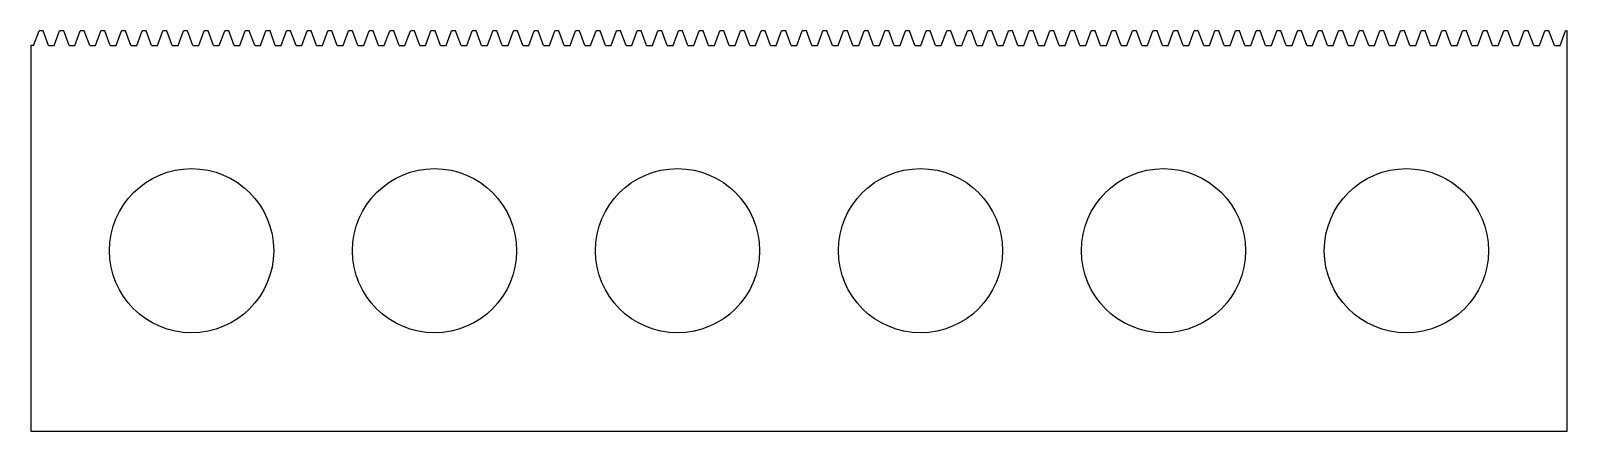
# Model space of a CAD drawing. Header units: millimetres. Extents: x 0 to 234, y 0 to 61.
import ezdxf

# ---------------------------------------------------------------- set-up
doc = ezdxf.new("R2010")
doc.units = ezdxf.units.MM

msp = doc.modelspace()

# ---------------------------------------------------------------- linework, layer by layer
at = {"color": 7, "linetype": 'Continuous', "lineweight": 25}
for p, q in [((0.44, 58.75), (1.26, 61)), ((1.88, 61), (1.26, 61)), ((2.7, 58.75), (1.88, 61)), ((3.59, 58.75), (4.4, 61)), ((5.02, 61), (4.4, 61)), ((5.84, 58.75), (5.02, 61)), ((6.73, 58.75), (7.55, 61)), ((8.16, 61), (7.55, 61)), ((8.98, 58.75), (8.16, 61)), ((9.87, 58.75), (10.69, 61)), ((11.3, 61), (10.69, 61)), ((12.12, 58.75), (11.3, 61)), ((13.01, 58.75), (13.83, 61)), ((14.44, 61), (13.83, 61)), ((15.26, 58.75), (14.44, 61)), ((16.15, 58.75), (16.97, 61)), ((17.59, 61), (16.97, 61)), ((18.41, 58.75), (17.59, 61)), ((19.29, 58.75), (20.11, 61)), ((20.73, 61), (20.11, 61)), ((21.55, 58.75), (20.73, 61)), ((22.44, 58.75), (23.25, 61)), ((23.87, 61), (23.25, 61)), ((24.69, 58.75), (23.87, 61)), ((25.58, 58.75), (26.4, 61)), ((27.01, 61), (26.4, 61)), ((27.83, 58.75), (27.01, 61)), ((28.72, 58.75), (29.54, 61)), ((30.15, 61), (29.54, 61)), ((30.97, 58.75), (30.15, 61)), ((31.86, 58.75), (32.68, 61)), ((33.29, 61), (32.68, 61)), ((34.11, 58.75), (33.29, 61)), ((35, 58.75), (35.82, 61)), ((36.44, 61), (35.82, 61)), ((37.25, 58.75), (36.44, 61)), ((38.14, 58.75), (38.96, 61)), ((39.58, 61), (38.96, 61)), ((40.4, 58.75), (39.58, 61)), ((41.29, 58.75), (42.1, 61)), ((42.72, 61), (42.1, 61)), ((43.54, 58.75), (42.72, 61)), ((44.43, 58.75), (45.25, 61)), ((45.86, 61), (45.25, 61)), ((46.68, 58.75), (45.86, 61)), ((47.57, 58.75), (48.39, 61)), ((49, 61), (48.39, 61)), ((49.82, 58.75), (49, 61)), ((50.71, 58.75), (51.53, 61)), ((52.14, 61), (51.53, 61)), ((52.96, 58.75), (52.14, 61)), ((53.85, 58.75), (54.67, 61)), ((55.29, 61), (54.67, 61)), ((56.1, 58.75), (55.29, 61)), ((56.99, 58.75), (57.81, 61)), ((58.43, 61), (57.81, 61)), ((59.25, 58.75), (58.43, 61)), ((60.13, 58.75), (60.95, 61)), ((61.57, 61), (60.95, 61)), ((62.39, 58.75), (61.57, 61)), ((63.28, 58.75), (64.1, 61)), ((64.71, 61), (64.1, 61)), ((65.53, 58.75), (64.71, 61)), ((66.42, 58.75), (67.24, 61)), ((67.85, 61), (67.24, 61)), ((68.67, 58.75), (67.85, 61)), ((69.56, 58.75), (70.38, 61)), ((70.99, 61), (70.38, 61)), ((71.81, 58.75), (70.99, 61)), ((72.7, 58.75), (73.52, 61)), ((74.13, 61), (73.52, 61)), ((74.95, 58.75), (74.13, 61)), ((75.84, 58.75), (76.66, 61)), ((77.28, 61), (76.66, 61)), ((78.1, 58.75), (77.28, 61)), ((78.98, 58.75), (79.8, 61)), ((80.42, 61), (79.8, 61)), ((81.24, 58.75), (80.42, 61)), ((82.13, 58.75), (82.94, 61)), ((83.56, 61), (82.94, 61)), ((84.38, 58.75), (83.56, 61)), ((85.27, 58.75), (86.09, 61)), ((86.7, 61), (86.09, 61)), ((87.52, 58.75), (86.7, 61)), ((88.41, 58.75), (89.23, 61)), ((89.84, 61), (89.23, 61)), ((90.66, 58.75), (89.84, 61)), ((91.55, 58.75), (92.37, 61)), ((92.98, 61), (92.37, 61)), ((93.8, 58.75), (92.98, 61)), ((94.69, 58.75), (95.51, 61)), ((96.13, 61), (95.51, 61)), ((96.94, 58.75), (96.13, 61)), ((97.83, 58.75), (98.65, 61)), ((99.27, 61), (98.65, 61)), ((100.09, 58.75), (99.27, 61)), ((100.98, 58.75), (101.79, 61)), ((102.41, 61), (101.79, 61)), ((103.23, 58.75), (102.41, 61)), ((104.12, 58.75), (104.94, 61)), ((105.55, 61), (104.94, 61)), ((106.37, 58.75), (105.55, 61)), ((107.26, 58.75), (108.08, 61)), ((108.69, 61), (108.08, 61)), ((109.51, 58.75), (108.69, 61)), ((110.4, 58.75), (111.22, 61)), ((111.83, 61), (111.22, 61)), ((112.65, 58.75), (111.83, 61)), ((113.54, 58.75), (114.36, 61)), ((114.98, 61), (114.36, 61)), ((115.79, 58.75), (114.98, 61)), ((116.68, 58.75), (117.5, 61)), ((118.12, 61), (117.5, 61)), ((118.94, 58.75), (118.12, 61)), ((119.82, 58.75), (120.64, 61)), ((121.26, 61), (120.64, 61)), ((122.08, 58.75), (121.26, 61)), ((122.97, 58.75), (123.79, 61)), ((124.4, 61), (123.79, 61)), ((125.22, 58.75), (124.4, 61)), ((126.11, 58.75), (126.93, 61)), ((127.54, 61), (126.93, 61)), ((128.36, 58.75), (127.54, 61)), ((129.25, 58.75), (130.07, 61)), ((130.68, 61), (130.07, 61)), ((131.5, 58.75), (130.68, 61)), ((132.39, 58.75), (133.21, 61)), ((133.83, 61), (133.21, 61)), ((134.64, 58.75), (133.83, 61)), ((135.53, 58.75), (136.35, 61)), ((136.97, 61), (136.35, 61)), ((137.79, 58.75), (136.97, 61)), ((138.67, 58.75), (139.49, 61)), ((140.11, 61), (139.49, 61)), ((140.93, 58.75), (140.11, 61)), ((141.82, 58.75), (142.64, 61)), ((143.25, 61), (142.64, 61)), ((144.07, 58.75), (143.25, 61)), ((144.96, 58.75), (145.78, 61)), ((146.39, 61), (145.78, 61)), ((147.21, 58.75), (146.39, 61)), ((148.1, 58.75), (148.92, 61)), ((149.53, 61), (148.92, 61)), ((150.35, 58.75), (149.53, 61)), ((151.24, 58.75), (152.06, 61)), ((152.67, 61), (152.06, 61)), ((153.49, 58.75), (152.67, 61)), ((154.38, 58.75), (155.2, 61)), ((155.82, 61), (155.2, 61)), ((156.64, 58.75), (155.82, 61)), ((157.52, 58.75), (158.34, 61)), ((158.96, 61), (158.34, 61)), ((159.78, 58.75), (158.96, 61)), ((160.67, 58.75), (161.48, 61)), ((162.1, 61), (161.48, 61)), ((162.92, 58.75), (162.1, 61)), ((163.81, 58.75), (164.63, 61)), ((165.24, 61), (164.63, 61)), ((166.06, 58.75), (165.24, 61)), ((166.95, 58.75), (167.77, 61)), ((168.38, 61), (167.77, 61)), ((169.2, 58.75), (168.38, 61)), ((170.09, 58.75), (170.91, 61)), ((171.52, 61), (170.91, 61)), ((172.34, 58.75), (171.52, 61)), ((173.23, 58.75), (174.05, 61)), ((174.67, 61), (174.05, 61)), ((175.48, 58.75), (174.67, 61)), ((176.37, 58.75), (177.19, 61)), ((177.81, 61), (177.19, 61)), ((178.63, 58.75), (177.81, 61)), ((179.52, 58.75), (180.33, 61)), ((180.95, 61), (180.33, 61)), ((181.77, 58.75), (180.95, 61)), ((182.66, 58.75), (183.48, 61)), ((184.09, 61), (183.48, 61)), ((184.91, 58.75), (184.09, 61)), ((185.8, 58.75), (186.62, 61)), ((187.23, 61), (186.62, 61)), ((188.05, 58.75), (187.23, 61)), ((188.94, 58.75), (189.76, 61)), ((190.37, 61), (189.76, 61)), ((191.19, 58.75), (190.37, 61)), ((192.08, 58.75), (192.9, 61)), ((193.52, 61), (192.9, 61)), ((194.33, 58.75), (193.52, 61)), ((195.22, 58.75), (196.04, 61)), ((196.66, 61), (196.04, 61)), ((197.48, 58.75), (196.66, 61)), ((198.36, 58.75), (199.18, 61)), ((199.8, 61), (199.18, 61)), ((200.62, 58.75), (199.8, 61)), ((201.51, 58.75), (202.33, 61)), ((202.94, 61), (202.33, 61)), ((203.76, 58.75), (202.94, 61)), ((204.65, 58.75), (205.47, 61)), ((206.08, 61), (205.47, 61)), ((206.9, 58.75), (206.08, 61)), ((207.79, 58.75), (208.61, 61)), ((209.22, 61), (208.61, 61)), ((210.04, 58.75), (209.22, 61)), ((210.93, 58.75), (211.75, 61)), ((212.36, 61), (211.75, 61)), ((213.18, 58.75), (212.36, 61)), ((214.07, 58.75), (214.89, 61)), ((215.51, 61), (214.89, 61)), ((216.33, 58.75), (215.51, 61)), ((217.21, 58.75), (218.03, 61)), ((218.65, 61), (218.03, 61)), ((219.47, 58.75), (218.65, 61)), ((220.36, 58.75), (221.17, 61)), ((221.79, 61), (221.17, 61)), ((222.61, 58.75), (221.79, 61)), ((223.5, 58.75), (224.32, 61)), ((224.93, 61), (224.32, 61)), ((225.75, 58.75), (224.93, 61)), ((226.64, 58.75), (227.46, 61)), ((228.07, 61), (227.46, 61)), ((228.89, 58.75), (228.07, 61)), ((229.78, 58.75), (230.6, 61)), ((231.21, 61), (230.6, 61)), ((232.03, 58.75), (231.21, 61)), ((232.92, 58.75), (233.74, 61)), ((234, 61), (233.74, 61)), ((234, 0), (234, 61)), ((0.44, 58.75), (0, 58.75)), ((0, 58.75), (0, 0)), ((2.7, 58.75), (3.59, 58.75)), ((5.84, 58.75), (6.73, 58.75)), ((8.98, 58.75), (9.87, 58.75)), ((12.12, 58.75), (13.01, 58.75)), ((15.26, 58.75), (16.15, 58.75)), ((18.41, 58.75), (19.29, 58.75)), ((21.55, 58.75), (22.44, 58.75)), ((24.69, 58.75), (25.58, 58.75)), ((27.83, 58.75), (28.72, 58.75)), ((30.97, 58.75), (31.86, 58.75)), ((34.11, 58.75), (35, 58.75)), ((37.25, 58.75), (38.14, 58.75)), ((40.4, 58.75), (41.29, 58.75)), ((43.54, 58.75), (44.43, 58.75)), ((46.68, 58.75), (47.57, 58.75)), ((49.82, 58.75), (50.71, 58.75)), ((52.96, 58.75), (53.85, 58.75)), ((56.1, 58.75), (56.99, 58.75)), ((59.25, 58.75), (60.13, 58.75)), ((62.39, 58.75), (63.28, 58.75)), ((65.53, 58.75), (66.42, 58.75)), ((68.67, 58.75), (69.56, 58.75)), ((71.81, 58.75), (72.7, 58.75)), ((74.95, 58.75), (75.84, 58.75)), ((78.1, 58.75), (78.98, 58.75)), ((81.24, 58.75), (82.13, 58.75)), ((84.38, 58.75), (85.27, 58.75)), ((87.52, 58.75), (88.41, 58.75)), ((90.66, 58.75), (91.55, 58.75)), ((93.8, 58.75), (94.69, 58.75)), ((96.94, 58.75), (97.83, 58.75)), ((100.09, 58.75), (100.98, 58.75)), ((103.23, 58.75), (104.12, 58.75)), ((106.37, 58.75), (107.26, 58.75)), ((109.51, 58.75), (110.4, 58.75)), ((112.65, 58.75), (113.54, 58.75)), ((115.79, 58.75), (116.68, 58.75)), ((118.94, 58.75), (119.82, 58.75)), ((122.08, 58.75), (122.97, 58.75)), ((125.22, 58.75), (126.11, 58.75)), ((128.36, 58.75), (129.25, 58.75)), ((131.5, 58.75), (132.39, 58.75)), ((134.64, 58.75), (135.53, 58.75)), ((137.79, 58.75), (138.67, 58.75)), ((140.93, 58.75), (141.82, 58.75)), ((144.07, 58.75), (144.96, 58.75)), ((147.21, 58.75), (148.1, 58.75)), ((150.35, 58.75), (151.24, 58.75)), ((153.49, 58.75), (154.38, 58.75)), ((156.64, 58.75), (157.52, 58.75)), ((159.78, 58.75), (160.67, 58.75)), ((162.92, 58.75), (163.81, 58.75)), ((166.06, 58.75), (166.95, 58.75)), ((169.2, 58.75), (170.09, 58.75)), ((172.34, 58.75), (173.23, 58.75)), ((175.48, 58.75), (176.37, 58.75)), ((178.63, 58.75), (179.52, 58.75)), ((181.77, 58.75), (182.66, 58.75)), ((184.91, 58.75), (185.8, 58.75)), ((188.05, 58.75), (188.94, 58.75)), ((191.19, 58.75), (192.08, 58.75)), ((194.33, 58.75), (195.22, 58.75)), ((197.48, 58.75), (198.36, 58.75)), ((200.62, 58.75), (201.51, 58.75)), ((203.76, 58.75), (204.65, 58.75)), ((206.9, 58.75), (207.79, 58.75)), ((210.04, 58.75), (210.93, 58.75)), ((213.18, 58.75), (214.07, 58.75)), ((216.33, 58.75), (217.21, 58.75)), ((219.47, 58.75), (220.36, 58.75)), ((222.61, 58.75), (223.5, 58.75)), ((225.75, 58.75), (226.64, 58.75)), ((228.89, 58.75), (229.78, 58.75)), ((232.03, 58.75), (232.92, 58.75)), ((0, 0), (234, 0))]:
    msp.add_line(p, q, dxfattribs=at)
for centre in [(24.5, 27.5), (61.5, 27.5), (98.5, 27.5), (135.5, 27.5), (172.5, 27.5), (209.5, 27.5)]:
    msp.add_circle(centre, 12.5, dxfattribs=at)

doc.saveas('drawing.dxf')
